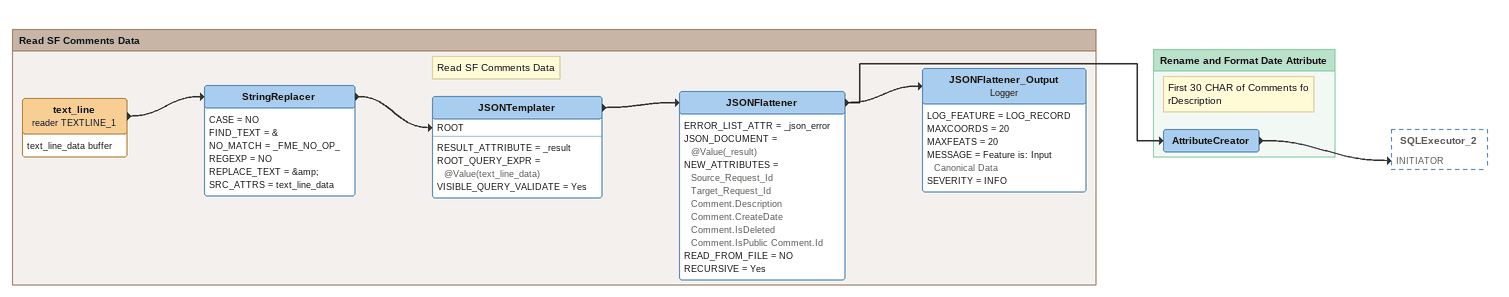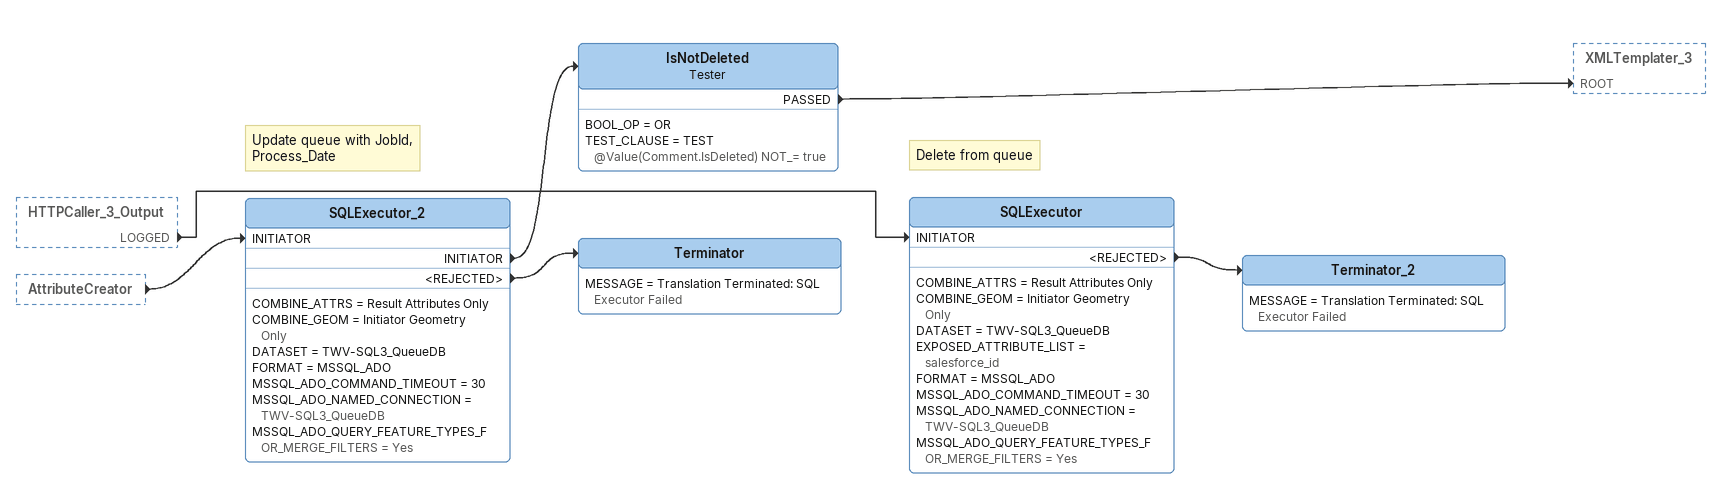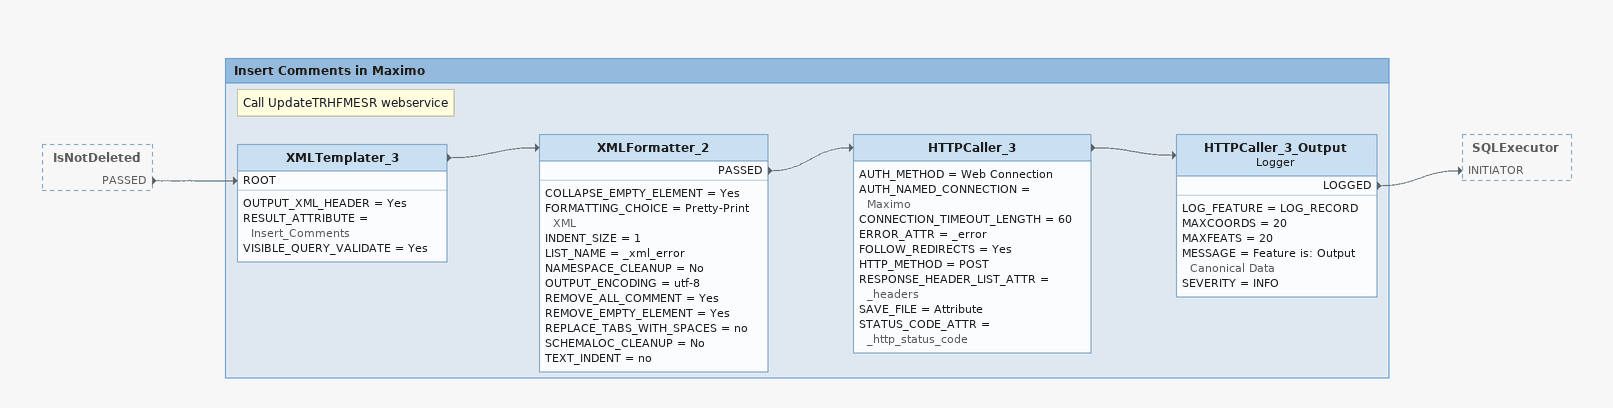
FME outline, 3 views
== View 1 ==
Bookmark: Read SF Comments Data
text_line (reader TEXTLINE_1)
    attributes: text_line_data buffer
    -> StringReplacer
StringReplacer
    CASE = NO
    FIND_TEXT = &
    NO_MATCH = _FME_NO_OP_
    REGEXP = NO
    REPLACE_TEXT = &amp;
    SRC_ATTRS = text_line_data
    -> JSONTemplater [ROOT]
Note: Read SF Comments Data
JSONTemplater
    RESULT_ATTRIBUTE = _result
    ROOT_QUERY_EXPR = @Value(text_line_data)
    VISIBLE_QUERY_VALIDATE = Yes
    -> JSONFlattener
JSONFlattener
    ERROR_LIST_ATTR = _json_error
    JSON_DOCUMENT = @Value(_result)
    NEW_ATTRIBUTES = Source_Request_Id Target_Request_Id Comment.Description Comment.CreateDate Comment.IsDeleted Comment.IsPublic Comment.Id
    READ_FROM_FILE = NO
    RECURSIVE = Yes
    -> JSONFlattener_Output
    -> AttributeCreator
JSONFlattener_Output: Logger
    LOG_FEATURE = LOG_RECORD
    MAXCOORDS = 20
    MAXFEATS = 20
    MESSAGE = Feature is: Input Canonical Data
    SEVERITY = INFO

Bookmark: Rename and Format Date Attribute
Note: First 30 CHAR of Comments fo rDescription
AttributeCreator
    -> SQLExecutor_2 [INITIATOR]

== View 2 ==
HTTPCaller_3_Output [outside]
    LOGGED -> SQLExecutor [INITIATOR]
AttributeCreator [outside]
    -> SQLExecutor_2 [INITIATOR]
Note: Update queue with JobId, Process_Date
SQLExecutor_2
    COMBINE_ATTRS = Result Attributes Only
    COMBINE_GEOM = Initiator Geometry Only
    DATASET = TWV-SQL3_QueueDB
    FORMAT = MSSQL_ADO
    MSSQL_ADO_COMMAND_TIMEOUT = 30
    MSSQL_ADO_NAMED_CONNECTION = TWV-SQL3_QueueDB
    MSSQL_ADO_QUERY_FEATURE_TYPES_FOR_MERGE_FILTERS = Yes
    INITIATOR -> IsNotDeleted
    <REJECTED> -> Terminator
IsNotDeleted: Tester
    BOOL_OP = OR
    TEST_CLAUSE = TEST @Value(Comment.IsDeleted) NOT_= true
    PASSED -> XMLTemplater_3 [ROOT]
Note: Delete from queue
SQLExecutor
    COMBINE_ATTRS = Result Attributes Only
    COMBINE_GEOM = Initiator Geometry Only
    DATASET = TWV-SQL3_QueueDB
    EXPOSED_ATTRIBUTE_LIST = salesforce_id
    FORMAT = MSSQL_ADO
    MSSQL_ADO_COMMAND_TIMEOUT = 30
    MSSQL_ADO_NAMED_CONNECTION = TWV-SQL3_QueueDB
    MSSQL_ADO_QUERY_FEATURE_TYPES_FOR_MERGE_FILTERS = Yes
    <REJECTED> -> Terminator_2
Terminator_2
    MESSAGE = Translation Terminated: SQL Executor Failed
Terminator
    MESSAGE = Translation Terminated: SQL Executor Failed

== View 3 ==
IsNotDeleted [outside]
    PASSED -> XMLTemplater_3 [ROOT]

Bookmark: Insert Comments in Maximo
Note: Call UpdateTRHFMESR webservice
XMLTemplater_3
    OUTPUT_XML_HEADER = Yes
    RESULT_ATTRIBUTE = Insert_Comments
    VISIBLE_QUERY_VALIDATE = Yes
    -> XMLFormatter_2
XMLFormatter_2
    COLLAPSE_EMPTY_ELEMENT = Yes
    FORMATTING_CHOICE = Pretty-Print XML
    INDENT_SIZE = 1
    LIST_NAME = _xml_error
    NAMESPACE_CLEANUP = No
    OUTPUT_ENCODING = utf-8
    REMOVE_ALL_COMMENT = Yes
    REMOVE_EMPTY_ELEMENT = Yes
    REPLACE_TABS_WITH_SPACES = no
    SCHEMALOC_CLEANUP = No
    TEXT_INDENT = no
    PASSED -> HTTPCaller_3
HTTPCaller_3
    AUTH_METHOD = Web Connection
    AUTH_NAMED_CONNECTION = Maximo
    CONNECTION_TIMEOUT_LENGTH = 60
    ERROR_ATTR = _error
    FOLLOW_REDIRECTS = Yes
    HTTP_METHOD = POST
    RESPONSE_HEADER_LIST_ATTR = _headers
    SAVE_FILE = Attribute
    STATUS_CODE_ATTR = _http_status_code
    -> HTTPCaller_3_Output
HTTPCaller_3_Output: Logger
    LOG_FEATURE = LOG_RECORD
    MAXCOORDS = 20
    MAXFEATS = 20
    MESSAGE = Feature is: Output Canonical Data
    SEVERITY = INFO
    LOGGED -> SQLExecutor [INITIATOR]
